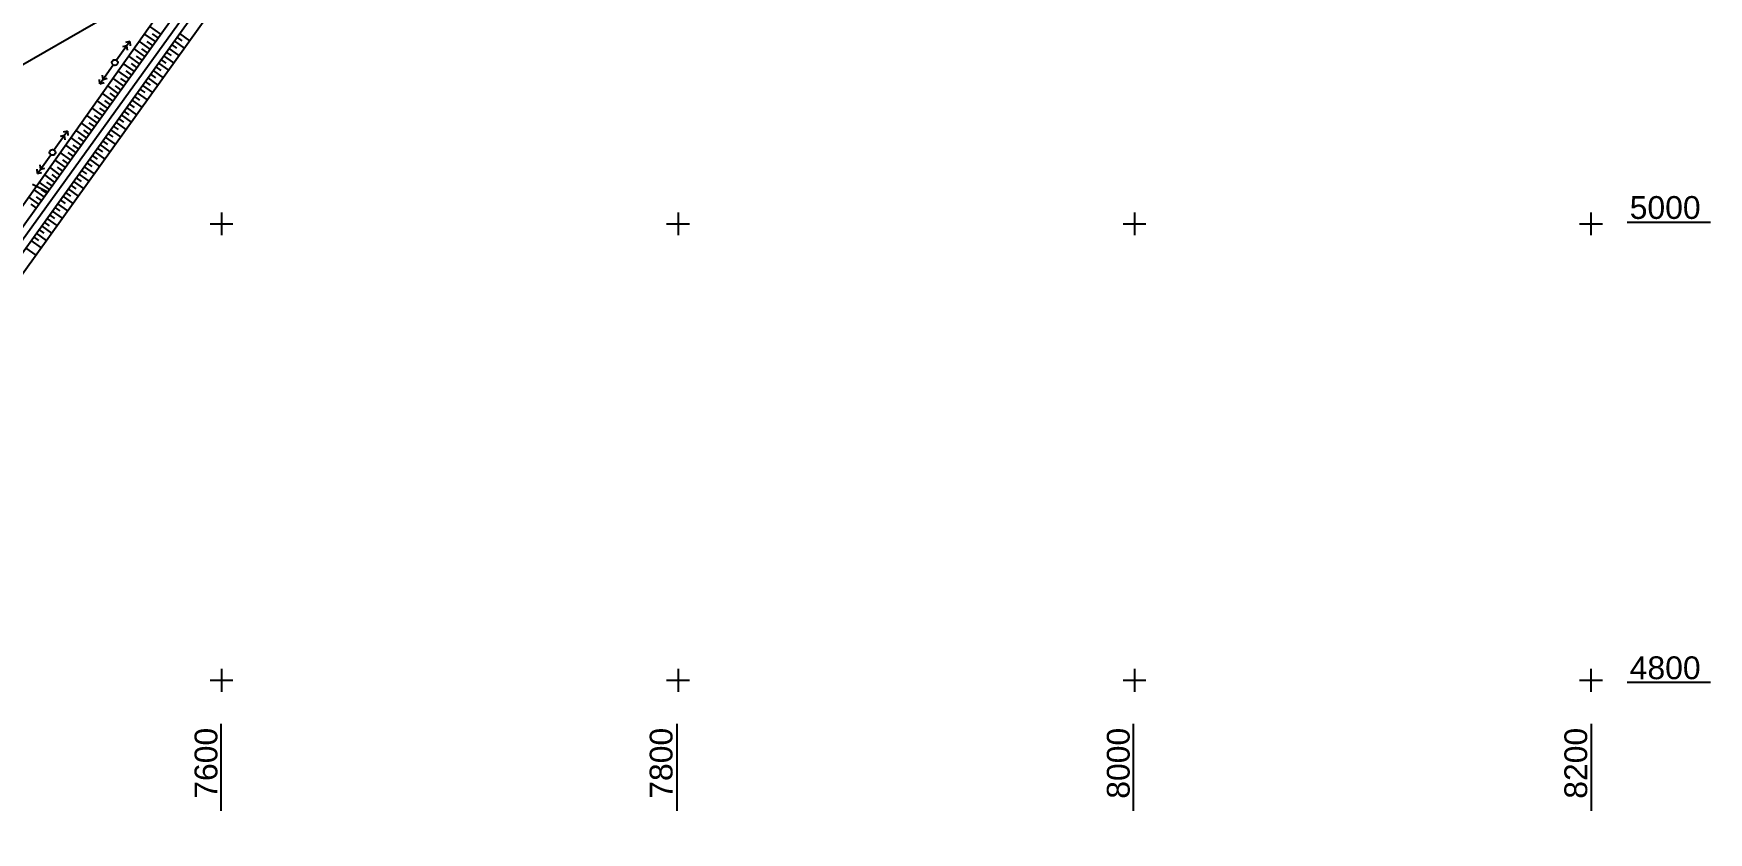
# Model space of a CAD drawing. Header units: millimetres. Extents: x 6127 to 9314, y 4730 to 7085.
# Drawn here: x 7518 to 8251, y 4733 to 5083 of the extents above; entities that cross this region are included whole.
import ezdxf

# ---------------------------------------------------------------- set-up
doc = ezdxf.new("R2010")
doc.units = ezdxf.units.MM
doc.header["$LTSCALE"] = 0.7
for name, color, linetype in [('горизонталі', 22, 'Continuous'), ('Откос', 7, 'Continuous'), ('чорн', 255, 'Continuous')]:
    doc.layers.add(name, color=color, linetype=linetype)
doc.styles.get("Standard").update_dxf_attribs({"font": 'arial.ttf'})

# ---------------------------------------------------------------- blocks, each defined once
blk = doc.blocks.new('1')
at = {"layer": 'чорн', "color": 7, "ltscale": 0.2, "transparency": 33554687}
for p, q in [((5601.51, 1990.78), (5598.6, 1986.67)), ((5594.99, 1981.51), (5597.87, 1985.63))]:
    blk.add_line(p, q, dxfattribs=at)
for points in [[(5600.83, 1989.82), (5599.91, 1989.58)], [(5601.51, 1990.78), (5600.59, 1990.54)], [(5600.83, 1989.82), (5600.92, 1988.87)], [(5601.51, 1990.78), (5601.59, 1989.83)], [(5594.99, 1981.51), (5594.9, 1982.46)], [(5594.99, 1981.51), (5595.9, 1981.75)], [(5595.66, 1982.47), (5595.57, 1983.42)], [(5595.66, 1982.47), (5596.58, 1982.71)]]:
    blk.add_lwpolyline(points, dxfattribs=at)
blk.add_circle((5598.25, 1986.14), 0.633, dxfattribs=at)

msp = doc.modelspace()

# ---------------------------------------------------------------- linework, layer by layer
at = {"color": 18, "ltscale": 0.2, "true_color": 0x000000, "transparency": 33554687}
msp.add_line((7607.72, 5124.38), (7055.63, 4806.21), dxfattribs=at)
at = {"layer": 'горизонталі', "color": 18, "true_color": 0x000000}
msp.add_lwpolyline([(7517.08, 5017.36), (7523.93, 5014.04)], dxfattribs=at)
at = {"layer": 'Откос', "color": 18, "ltscale": 0.15, "true_color": 0x000000}
for p, q in [((7573.3, 5083.1), (7568.42, 5086.61)), ((7568.65, 5076.62), (7563.82, 5080.1)), ((7570.97, 5079.86), (7566.12, 5083.36)), ((7569.81, 5078.24), (7567.39, 5079.98)), ((7572.14, 5081.48), (7569.7, 5083.23)), ((7579.25, 5080.17), (7583.64, 5077.03)), ((7580.42, 5081.8), (7582.61, 5080.22)), ((7581.58, 5083.42), (7585.96, 5080.27)), ((7564.01, 5070.14), (7559.21, 5073.6)), ((7566.33, 5073.38), (7561.51, 5076.85)), ((7565.17, 5071.76), (7562.77, 5073.5)), ((7567.49, 5075), (7565.08, 5076.74)), ((7573.44, 5072.07), (7575.63, 5070.5)), ((7574.6, 5073.69), (7578.99, 5070.54)), ((7575.77, 5075.31), (7577.96, 5073.74)), ((7576.93, 5076.93), (7581.31, 5073.79)), ((7578.09, 5078.55), (7580.28, 5076.98)), ((7559.36, 5063.67), (7554.6, 5067.1)), ((7561.69, 5066.91), (7556.91, 5070.35)), ((7560.52, 5065.29), (7558.14, 5067.01)), ((7562.85, 5068.52), (7560.45, 5070.25)), ((7568.79, 5065.59), (7570.98, 5064.01)), ((7569.95, 5067.21), (7574.34, 5064.06)), ((7571.12, 5068.83), (7573.31, 5067.26)), ((7572.28, 5070.45), (7576.67, 5067.3)), ((7552.4, 5053.95), (7547.7, 5057.35)), ((7554.72, 5057.19), (7550, 5060.6)), ((7553.56, 5055.57), (7551.2, 5057.27)), ((7557.04, 5060.43), (7552.3, 5063.85)), ((7555.88, 5058.81), (7553.52, 5060.52)), ((7558.2, 5062.05), (7555.83, 5063.76)), ((7562.98, 5057.48), (7567.37, 5054.34)), ((7564.14, 5059.1), (7566.33, 5057.53)), ((7565.3, 5060.72), (7569.69, 5057.58)), ((7566.47, 5062.34), (7568.66, 5060.77)), ((7567.63, 5063.97), (7572.02, 5060.82)), ((7547.75, 5047.48), (7543.09, 5050.85)), ((7550.07, 5050.71), (7545.39, 5054.1)), ((7548.91, 5049.1), (7546.58, 5050.78)), ((7551.24, 5052.33), (7548.89, 5054.03)), ((7557.17, 5049.38), (7559.36, 5047.8)), ((7558.33, 5051), (7562.72, 5047.85)), ((7559.49, 5052.62), (7561.69, 5051.05)), ((7560.65, 5054.24), (7565.04, 5051.09)), ((7561.82, 5055.86), (7564.01, 5054.29)), ((7543.11, 5041), (7538.49, 5044.34)), ((7545.43, 5044.24), (7540.79, 5047.59)), ((7544.27, 5042.62), (7541.95, 5044.29)), ((7546.59, 5045.86), (7544.27, 5047.54)), ((7552.52, 5042.89), (7554.71, 5041.32)), ((7553.68, 5044.52), (7558.07, 5041.37)), ((7554.84, 5046.14), (7557.04, 5044.56)), ((7556, 5047.76), (7560.39, 5044.61)), ((7538.46, 5034.52), (7533.88, 5037.84)), ((7540.79, 5037.76), (7536.18, 5041.09)), ((7539.63, 5036.14), (7537.33, 5037.81)), ((7541.95, 5039.38), (7539.64, 5041.05)), ((7546.71, 5034.79), (7551.09, 5031.64)), ((7547.87, 5036.41), (7550.06, 5034.84)), ((7549.03, 5038.03), (7553.42, 5034.89)), ((7550.19, 5039.65), (7552.39, 5038.08)), ((7551.36, 5041.27), (7555.74, 5038.13)), ((7531.5, 5024.81), (7526.97, 5028.09)), ((7533.82, 5028.05), (7529.27, 5031.34)), ((7532.66, 5026.43), (7530.39, 5028.07)), ((7536.14, 5031.29), (7531.58, 5034.59)), ((7534.98, 5029.67), (7532.7, 5031.32)), ((7537.3, 5032.91), (7535.02, 5034.56)), ((7542.06, 5028.31), (7546.44, 5025.16)), ((7543.22, 5029.93), (7545.41, 5028.35)), ((7544.38, 5031.55), (7548.77, 5028.4)), ((7545.54, 5033.17), (7547.74, 5031.6)), ((7526.85, 5018.33), (7522.37, 5021.59)), ((7529.18, 5021.57), (7524.67, 5024.84)), ((7528.01, 5019.95), (7525.77, 5021.58)), ((7530.34, 5023.19), (7528.08, 5024.83)), ((7536.24, 5020.2), (7538.44, 5018.63)), ((7537.41, 5021.82), (7541.79, 5018.68)), ((7538.57, 5023.44), (7540.76, 5021.87)), ((7539.73, 5025.06), (7544.12, 5021.92)), ((7540.89, 5026.69), (7543.09, 5025.11)), ((7522.21, 5011.86), (7517.76, 5015.08)), ((7524.53, 5015.1), (7520.06, 5018.34)), ((7523.37, 5013.48), (7521.14, 5015.09)), ((7525.69, 5016.71), (7523.45, 5018.34)), ((7531.59, 5013.72), (7533.79, 5012.15)), ((7532.76, 5015.34), (7537.14, 5012.19)), ((7533.92, 5016.96), (7536.11, 5015.39)), ((7535.08, 5018.58), (7539.47, 5015.44)), ((7519.89, 5008.62), (7515.46, 5011.83)), ((7518.73, 5007), (7516.52, 5008.6)), ((7521.05, 5010.24), (7518.83, 5011.85)), ((7525.78, 5005.61), (7530.17, 5002.47)), ((7526.95, 5007.24), (7529.14, 5005.66)), ((7528.11, 5008.86), (7532.49, 5005.71)), ((7529.27, 5010.48), (7531.46, 5008.9)), ((7530.43, 5012.1), (7534.82, 5008.95)), ((7521.13, 4999.13), (7525.52, 4995.98)), ((7522.3, 5000.75), (7524.49, 4999.18)), ((7523.46, 5002.37), (7527.84, 4999.23)), ((7524.62, 5003.99), (7526.81, 5002.42)), ((7516.48, 4992.65), (7520.87, 4989.5)), ((7517.65, 4994.27), (7519.84, 4992.7)), ((7518.81, 4995.89), (7523.2, 4992.74)), ((7519.97, 4997.51), (7522.16, 4995.94)), ((7514.16, 4989.41), (7518.55, 4986.26))]:
    msp.add_line(p, q, dxfattribs=at)
at = {"layer": 'чорн', "color": 18, "ltscale": 0.2, "true_color": 0x000000}
for p, q in [((7532.42, 5040.61), (7526.61, 5032.39)), ((7519.37, 5022.09), (7525.15, 5030.32))]:
    msp.add_line(p, q, dxfattribs=at)
at = {"layer": 'чорн', "color": 18, "ltscale": 0.2, "true_color": 0x000000, "transparency": 33554687}
for p, q in [((7594.99, 4999.99), (7604.99, 4999.99)), ((7594.99, 4999.99), (7594.99, 4999.99)), ((7594.99, 4999.99), (7599.99, 4999.99)), ((7599.99, 5004.99), (7599.99, 4994.99)), ((7794.99, 4999.99), (7804.99, 4999.99)), ((7794.99, 4999.99), (7794.99, 4999.99)), ((7794.99, 4999.99), (7799.99, 4999.99)), ((7799.99, 5004.99), (7799.99, 4994.99)), ((7994.99, 4999.99), (8004.99, 4999.99)), ((7994.99, 4999.99), (7994.99, 4999.99)), ((7994.99, 4999.99), (7999.99, 4999.99)), ((7999.99, 5004.99), (7999.99, 4994.99)), ((8194.99, 4999.99), (8204.99, 4999.99)), ((8194.99, 4999.99), (8194.99, 4999.99)), ((8194.99, 4999.99), (8199.99, 4999.99)), ((8199.99, 5004.99), (8199.99, 4994.99)), ((8215.87, 5000.71), (8252.39, 5000.71)), ((7594.99, 4799.99), (7604.99, 4799.99)), ((7594.99, 4799.99), (7594.99, 4799.99)), ((7594.99, 4799.99), (7599.99, 4799.99)), ((7599.99, 4804.99), (7599.99, 4794.99)), ((7794.99, 4799.99), (7804.99, 4799.99)), ((7794.99, 4799.99), (7794.99, 4799.99)), ((7794.99, 4799.99), (7799.99, 4799.99)), ((7799.99, 4804.99), (7799.99, 4794.99)), ((7994.99, 4799.99), (8004.99, 4799.99)), ((7994.99, 4799.99), (7994.99, 4799.99)), ((7994.99, 4799.99), (7999.99, 4799.99)), ((7999.99, 4804.99), (7999.99, 4794.99)), ((8194.99, 4799.99), (8204.99, 4799.99)), ((8194.99, 4799.99), (8194.99, 4799.99)), ((8194.99, 4799.99), (8199.99, 4799.99)), ((8199.99, 4804.99), (8199.99, 4794.99)), ((8215.87, 4799.23), (8252.39, 4799.23)), ((7599.7, 4780.93), (7599.7, 4742.75)), ((7799.44, 4780.93), (7799.44, 4742.75)), ((7999.42, 4780.93), (7999.42, 4742.75)), ((8200.05, 4780.93), (8200.05, 4742.75))]:
    msp.add_line(p, q, dxfattribs=at)
at = {"layer": 'чорн', "color": 18, "ltscale": 0.15, "true_color": 0x000000}
for points in [[(7319.73, 4735.49), (7598.36, 5128.87)], [(7322.5, 4733.38), (7603.49, 5125.19)], [(7606.1, 5122.5), (7325.44, 4733.28)], [(7330.5, 4733.31), (7608.31, 5120.7)], [(7337.21, 4733.4), (7612.7, 5117.55)]]:
    msp.add_lwpolyline(points, dxfattribs=at)
at = {"layer": 'чорн', "color": 18, "ltscale": 0.2, "true_color": 0x000000}
for points in [[(7531.06, 5038.7), (7529.23, 5038.23)], [(7532.42, 5040.61), (7530.58, 5040.14)], [(7531.06, 5038.7), (7531.24, 5036.81)], [(7532.42, 5040.61), (7532.59, 5038.72)], [(7519.37, 5022.09), (7519.19, 5023.98)], [(7519.37, 5022.09), (7521.21, 5022.56)], [(7520.72, 5024.01), (7520.54, 5025.89)], [(7520.72, 5024.01), (7522.56, 5024.48)]]:
    msp.add_lwpolyline(points, dxfattribs=at)
msp.add_circle((7525.9, 5031.35), 1.27, dxfattribs=at)

# ---------------------------------------------------------------- block references
at = {"layer": 'чорн', "color": 18, "true_color": 0x000000, "xscale": 2, "yscale": 2, "zscale": 2, "rotation": 359.989455033249}
msp.add_blockref('1', (-3644, 1100.46), dxfattribs=at)

# ---------------------------------------------------------------- texts
at = {"layer": 'чорн', "color": 18, "ltscale": 0.2, "true_color": 0x000000, "transparency": 33554687, "char_height": 10, "attachment_point": 1}
for s, insert in [('5000', (8216.97, 5012.18)), ('4800', (8216.97, 4810.47))]:
    msp.add_mtext_dynamic_manual_height_columns(s, width=53.048, gutter_width=12.5, heights=[0], dxfattribs=dict(at, insert=insert))
at = {"layer": 'чорн', "color": 18, "ltscale": 0.2, "true_color": 0x000000, "transparency": 33554687, "char_height": 10, "attachment_point": 1, "rotation": 90}
for s, insert in [('7600', (7588.15, 4748.08)), ('7800', (7787.57, 4748.08)), ('8000', (7987.87, 4748.08)), ('8200', (8188.34, 4748.08))]:
    msp.add_mtext_dynamic_manual_height_columns(s, width=53.048, gutter_width=12.5, heights=[0], dxfattribs=dict(at, insert=insert))

doc.saveas('drawing.dxf')
